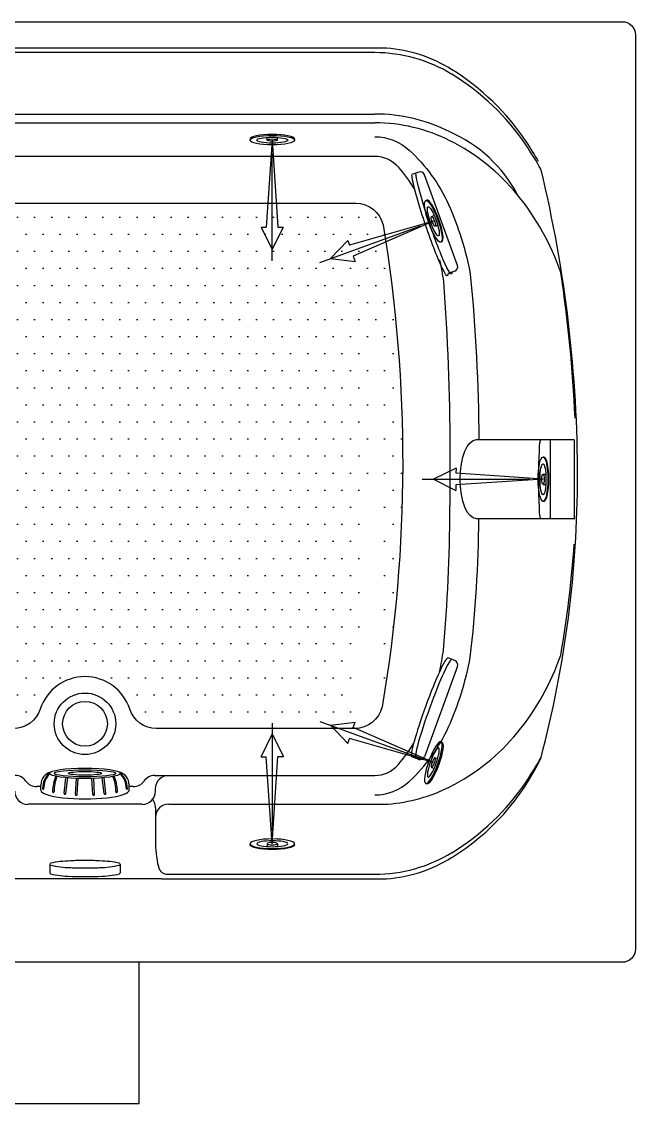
# Model space of a CAD drawing. Header units: millimetres. Extents: x -1247.41 to -1245.91, y 2235.49 to 2236.49.
# Drawn here: x -1246.485 to -1245.915, y 2235.487 to 2236.493 of the extents above; entities that cross this region are included whole.
import ezdxf

# ---------------------------------------------------------------- set-up
doc = ezdxf.new("R2010")
doc.units = ezdxf.units.MM
doc.linetypes.add('CENTER', pattern=[2, 1.25, -0.25, 0.25, -0.25])
for name, color, linetype in [('CONTOR04', 7, 'Continuous'), ('dim1', 1, 'Continuous'), ('jacuzzi', 1, 'Continuous'), ('LCENTR02', 1, 'CENTER'), ('LCOTA02', 1, 'Continuous')]:
    doc.layers.add(name, color=color, linetype=linetype)

# ---------------------------------------------------------------- blocks, each defined once
blk = doc.blocks.new('A$C302A24D9')
at = {"layer": 'jacuzzi'}
for p, q in [((0, 1.23), (0, 1.02)), ((1.81, 1.02), (1.81, 1.61)), ((2.9, 1.02), (2.9, 1.61)), ((4.71, 1.23), (4.71, 1.02))]:
    blk.add_line(p, q, dxfattribs=at)
at = {"layer": 'jacuzzi', "extrusion": (0, 0, -1)}
for centre, major_axis, ratio, start_param, end_param in [((2.36, 1.23), (2.36, 0), 0.431953, 3.141593, 6.283185), ((2.36, 1.02), (2.36, 0), 0.431953, 3.141593, 9.424778), ((2.36, 1.02), (1.65, 0), 0.381644, 3.141593, 9.424778), ((2.36, 1.02), (0.544, 0), 0.461888, 1.570796326794896, 7.853981633974482)]:
    blk.add_ellipse(centre, major_axis=major_axis, ratio=ratio, start_param=start_param, end_param=end_param, dxfattribs=at)
blk = doc.blocks.new('BMG')
at = {"layer": 'LCENTR02'}
blk.add_line((0, -12.84), (0, 1.55), dxfattribs=at)
at = {"layer": 'LCOTA02'}
for p, q in [((0, 0), (-0.59, -9.27)), ((0, 0), (0.64, -9.26)), ((0, -11.64), (-1.2, -9.27)), ((-0.59, -9.27), (-1.2, -9.27)), ((1.18, -9.25), (0, -11.64)), ((1.18, -9.25), (0.64, -9.26))]:
    blk.add_line(p, q, dxfattribs=at)
at = {"layer": 'CONTOR04', "yscale": 0.5}
blk.add_blockref('A$C302A24D9', (-2.36, -0.51), dxfattribs=at)

msp = doc.modelspace()

# ---------------------------------------------------------------- hatches: boundary and pattern name
at = {"layer": 'dim1'}
h = msp.add_hatch(dxfattribs=at)
h.set_pattern_fill('DOTS', color=256, scale=0.01, style=0)
edge = h.paths.add_edge_path()
edge.add_arc((-1246.4929, 2235.8618), 0.0263, 270, 341.8038, ccw=False)
edge.add_line((-1246.4929, 2235.8355), (-1247.1535, 2235.8355))
edge.add_arc((-1247.1535, 2235.8618), 0.0262, 193.3149, 270, ccw=False)
edge.add_arc((-1245.8414, 2236.0825), 1.3568, 170.609, 189.6212, ccw=False)
edge.add_arc((-1247.1544, 2236.298), 0.0263, 90, 167.0042, ccw=False)
edge.add_line((-1247.1544, 2236.3242), (-1246.1746, 2236.3242))
edge.add_arc((-1246.1746, 2236.298), 0.0262, 12.9958, 90, ccw=False)
edge.add_arc((-1247.4877, 2236.0825), 1.3568, -9.6212, 9.391, ccw=False)
edge.add_arc((-1246.1755, 2235.8618), 0.0262, 270, 346.6851, ccw=False)
edge.add_line((-1246.1755, 2235.8355), (-1246.3599, 2235.8355))
edge.add_arc((-1246.3599, 2235.8618), 0.0263, 198.1962, 270, ccw=False)
edge.add_arc((-1246.4264, 2235.8399), 0.0437, 18.1962, 161.8038)

# ---------------------------------------------------------------- linework, layer by layer
at = {"layer": 'jacuzzi'}
for p, q in [((-1246.146, 2236.4685), (-1247.1831, 2236.4685)), ((-1246.1569, 2236.4642), (-1247.1721, 2236.4642)), ((-1247.1721, 2236.407), (-1246.1569, 2236.407)), ((-1246.7992, 2236.3989), (-1246.1569, 2236.3989)), ((-1247.1721, 2236.368), (-1246.1569, 2236.368)), ((-1246.116, 2236.353), (-1246.1224, 2236.3507)), ((-1246.08, 2236.2662), (-1246.1107, 2236.3506)), ((-1246.0824, 2236.2609), (-1246.0889, 2236.2586)), ((-1245.9713, 2236.1041), (-1246.0624, 2236.1041)), ((-1245.9936, 2236.1041), (-1245.9936, 2236.0306)), ((-1245.9714, 2236.1041), (-1245.9714, 2236.0306)), ((-1246.0871, 2236.0954), (-1246.0871, 2236.043)), ((-1246.0871, 2236.0393), (-1246.0871, 2236.043)), ((-1245.9707, 2236.0306), (-1246.0624, 2236.0306)), ((-1246.0824, 2235.8988), (-1246.0889, 2235.9012)), ((-1246.08, 2235.8936), (-1246.1107, 2235.8092)), ((-1246.116, 2235.8067), (-1246.1224, 2235.8091)), ((-1246.4458, 2235.7753), (-1246.4441, 2235.7897)), ((-1246.4442, 2235.7751), (-1246.4425, 2235.7896)), ((-1246.4352, 2235.7743), (-1246.4344, 2235.7891)), ((-1246.4336, 2235.7742), (-1246.4328, 2235.7891)), ((-1246.4192, 2235.7742), (-1246.42, 2235.7891)), ((-1246.4176, 2235.7743), (-1246.4183, 2235.7891)), ((-1246.4085, 2235.7751), (-1246.4103, 2235.7896)), ((-1246.407, 2235.7753), (-1246.4087, 2235.7897)), ((-1246.3615, 2235.7918), (-1246.1569, 2235.7918)), ((-1246.4674, 2235.7815), (-1246.4713, 2235.7815)), ((-1246.4674, 2235.7781), (-1246.4674, 2235.7831)), ((-1246.4674, 2235.7781), (-1246.4674, 2235.7831)), ((-1246.3854, 2235.7781), (-1246.3854, 2235.7831)), ((-1246.3815, 2235.7815), (-1246.3854, 2235.7815)), ((-1246.361, 2235.7795), (-1246.361, 2235.7772)), ((-1246.3621, 2235.7671), (-1246.3634, 2235.7699)), ((-1246.3732, 2235.765), (-1246.4795, 2235.765)), ((-1246.3608, 2235.7616), (-1246.3608, 2235.7314)), ((-1246.3485, 2235.7652), (-1246.1449, 2235.7652)), ((-1246.4591, 2235.7092), (-1246.4591, 2235.7011)), ((-1246.3937, 2235.7092), (-1246.3937, 2235.7011)), ((-1246.3581, 2235.707), (-1246.358, 2235.7064)), ((-1246.1569, 2235.6998), (-1246.3495, 2235.6998)), ((-1246.3551, 2235.6955), (-1247.1831, 2235.6955)), ((-1246.3551, 2235.6955), (-1246.146, 2235.6955)), ((-1246.376, 2235.4868), (-1246.376, 2235.618)), ((-1246.901, 2235.4868), (-1246.376, 2235.4868))]:
    msp.add_line(p, q, dxfattribs=at)
at = {"layer": 'jacuzzi', "color": 3}
msp.add_lwpolyline([(-1245.9145, 2235.6303, -0.414214), (-1245.9268, 2235.618), (-1247.4023, 2235.618, -0.414214), (-1247.4145, 2235.6303), (-1247.4145, 2236.4808, -0.414214), (-1247.4023, 2236.493), (-1245.9268, 2236.493, -0.414214), (-1245.9145, 2236.4808)], format="xyb", close=True, dxfattribs=at)
at = {"layer": 'jacuzzi'}
for points in [[(-1246.1569, 2236.386, -0.188149), (-1246.1248, 2236.3735, -0.101334), (-1246.0883, 2236.3229, -0.059725), (-1246.068, 2236.258, -0.021376), (-1246.06, 2236.1041)], [(-1246.1569, 2236.368, -0.219593), (-1246.1351, 2236.3579, -0.041078), (-1246.1206, 2236.3378)], [(-1246.0966, 2236.2714, -0.016396), (-1246.093, 2236.2512, -0.018885), (-1246.0871, 2236.0954)], [(-1246.0966, 2235.8883, 0.016396), (-1246.093, 2235.9085, 0.022488), (-1246.0871, 2236.0393)], [(-1246.1569, 2235.7737, 0.188149), (-1246.1248, 2235.7863, 0.101334), (-1246.0883, 2235.8369, 0.059725), (-1246.068, 2235.9018, 0.025509), (-1246.06, 2236.0306)], [(-1246.1569, 2235.7918, 0.219593), (-1246.1351, 2235.8018, 0.041078), (-1246.1206, 2235.822)]]:
    msp.add_lwpolyline(points, format="xyb", dxfattribs=at)
msp.add_lwpolyline([(-1246.468, 2235.8536, -0.323974), (-1246.4929, 2235.8355), (-1247.1535, 2235.8355, -0.347675), (-1247.1791, 2235.8557, -0.083147), (-1247.18, 2236.3039, -0.349236), (-1247.1544, 2236.3242), (-1246.1746, 2236.3242, -0.349236), (-1246.1491, 2236.3039, -0.083147), (-1246.15, 2235.8557, -0.347675), (-1246.1755, 2235.8355), (-1246.3599, 2235.8355, -0.323974), (-1246.3848, 2235.8536, 0.72393)], format="xyb", close=True, dxfattribs=at)
for radius in [0.0286, 0.0208]:
    msp.add_circle((-1246.4264, 2235.8399), radius, dxfattribs=at)
for centre, radius, start, end in [((-1246.1569, 2236.3266), 0.1376, 58.5685, 90), ((-1246.1569, 2236.3333), 0.1356, 58.1595, 85.3728), ((-1246.2054, 2236.2553), 0.2275, 33.7034, 58.1595), ((-1246.2027, 2236.2517), 0.2254, 34.1275, 58.5685), ((-1246.1569, 2236.2516), 0.1555, 63.261, 90), ((-1246.1569, 2236.2434), 0.1555, 63.261, 90), ((-1246.14, 2236.2704), 0.1313, 27.9953, 66.1713), ((-1246.1747, 2236.2082), 0.1949, 39.4263, 63.261), ((-1246.2822, 2236.204), 0.3199, 29.7855, 33.7034), ((-1246.2752, 2236.2026), 0.3129, 29.256, 34.1275), ((-1246.1146, 2236.3492), 0.00408, 20, 110), ((-1247.198, 2236.0683), 1.2298, 359.981, 13.4883), ((-1246.2025, 2236.1853), 0.2309, 18.8066, 39.4263), ((-1246.0838, 2236.2648), 0.00408, 290, 20), ((-1247.3026, 2236.062), 1.3335, 2.6738, 8.53), ((-1246.9968, 2236.0704), 1.0285, 345.2444, 0.0158), ((-1246.9692, 2236.0749), 1.0001, 350.1517, 356.1135), ((-1246.0838, 2235.895), 0.00408, 340, 70), ((-1246.2025, 2235.9783), 0.2309, 320.5737, 341.1934), ((-1246.1747, 2235.9554), 0.1949, 296.739, 320.5737), ((-1246.1146, 2235.8106), 0.00408, 250, 340), ((-1246.1998, 2235.9016), 0.2185, 301.5878, 334.7642), ((-1246.2752, 2235.9614), 0.3129, 325.8725, 330.7365), ((-1246.4913, 2235.7795), 0.0123, 35.3694, 90), ((-1246.4551, 2235.783), 0.0123, 105.4909, 179.5), ((-1246.448, 2235.7802), 0.0178, 127.8314, 181.6456), ((-1246.445, 2235.7795), 0.0199, 134.3309, 180.2321), ((-1246.4207, 2235.7766), 0.0359, 156.1373, 179.444), ((-1246.4165, 2235.7766), 0.0387, 158.2863, 179.644), ((-1246.4363, 2235.7766), 0.0387, 0.356, 21.7114), ((-1246.4321, 2235.7766), 0.0359, 0.556, 23.8599), ((-1246.3976, 2235.783), 0.0123, 0.5, 74.4472), ((-1246.4048, 2235.7802), 0.0178, 358.3544, 52.1082), ((-1246.4078, 2235.7795), 0.0199, 359.7679, 45.0739), ((-1246.3615, 2235.7795), 0.0123, 90, 144.6306), ((-1246.3487, 2235.7795), 0.0123, 90, 180), ((-1246.4795, 2235.7772), 0.0123, 180, 270), ((-1246.4713, 2235.7937), 0.0123, 215.3694, 270), ((-1246.4653, 2235.7795), 0.000502, 158.3204, 352.6804), ((-1246.4559, 2235.7767), 0.000723, 160.0987, 10.7386), ((-1246.3969, 2235.7767), 0.000723, 169.2614, 19.9013), ((-1246.3874, 2235.7795), 0.000502, 187.3196, 21.6796), ((-1246.3815, 2235.7937), 0.0123, 270, 324.6306), ((-1246.3732, 2235.7772), 0.0123, 270, 0), ((-1246.1569, 2235.9202), 0.1555, 274.4405, 296.739), ((-1246.2027, 2235.9123), 0.2254, 301.4315, 325.8725), ((-1246.445, 2235.7751), 0.000793, 170.818, 354.7502), ((-1246.4344, 2235.7742), 0.000809, 176.3618, 357.5776), ((-1246.4184, 2235.7742), 0.000809, 182.4224, 3.6382), ((-1246.4078, 2235.7751), 0.000793, 185.2498, 9.182), ((-1246.373, 2235.7616), 0.0123, 0, 26.5021), ((-1246.3485, 2235.7529), 0.0123, 90, 180), ((-1246.2683, 2235.7291), 0.0925, 178.6077, 193.8157), ((-1246.1569, 2235.8375), 0.1376, 270, 301.4315), ((-1246.4582, 2235.7092), 0.000857, 104.1631, 180), ((-1246.4582, 2235.7092), 0.000857, 180, 255.8369), ((-1246.4429, 2235.6486), 0.0634, 95.9674, 104.1631), ((-1246.4429, 2235.7699), 0.0634, 255.8369, 264.0326), ((-1246.4331, 2235.5546), 0.1579, 92.4792, 95.9674), ((-1246.4331, 2235.8638), 0.1579, 264.0326, 267.5208), ((-1246.4264, 2235.4002), 0.3125, 90, 92.4792), ((-1246.4264, 2235.4002), 0.3125, 87.5208, 90), ((-1246.4197, 2235.5546), 0.1579, 84.0326, 87.5208), ((-1246.4197, 2235.8638), 0.1579, 272.4792, 275.9674), ((-1246.4099, 2235.6486), 0.0634, 75.8369, 84.0326), ((-1246.4099, 2235.7699), 0.0634, 275.9674, 284.1631), ((-1246.3946, 2235.7092), 0.000857, 0, 75.8369), ((-1246.3946, 2235.7092), 0.000857, 284.1631, 0), ((-1246.1569, 2235.8307), 0.1356, 274.6272, 301.8405), ((-1246.4582, 2235.7011), 0.000857, 180, 255.8369), ((-1246.4429, 2235.7617), 0.0634, 255.8369, 264.0326), ((-1246.4331, 2235.8557), 0.1579, 264.0326, 267.5208), ((-1246.4264, 2236.0183), 0.3125, 267.5208, 270), ((-1246.4264, 2236.0102), 0.3125, 267.5208, 270), ((-1246.4264, 2236.0183), 0.3125, 270, 272.4792), ((-1246.4264, 2236.0102), 0.3125, 270, 272.4792), ((-1246.4197, 2235.8557), 0.1579, 272.4792, 275.9674), ((-1246.4099, 2235.7617), 0.0634, 275.9674, 284.1631), ((-1246.3946, 2235.7011), 0.000857, 284.1631, 0), ((-1246.3495, 2235.7086), 0.00875, 194.6842, 270)]:
    msp.add_arc(centre, radius, start, end, dxfattribs=at)
at = {"layer": 'jacuzzi', "extrusion": (0, 0, -1)}
for centre, major_axis, ratio, start_param, end_param in [((-1246.1057, 2236.3046), (-0.0163, 0.0479), 0.079053, 2.889448, 6.031041), ((-1246.1019, 2236.306), (-0.0163, 0.0479), 0.079053, 2.889448, 6.031041), ((-1246.0624, 2236.0674), (0, 0.0368), 0.411322, 3.141593, 6.283185), ((-1246.0025, 2236.0674), (0, 0.0368), 0.049428, 3.141593, 6.283185)]:
    msp.add_ellipse(centre, major_axis=major_axis, ratio=ratio, start_param=start_param, end_param=end_param, dxfattribs=at)
at = {"layer": 'jacuzzi'}
for centre, major_axis, ratio, start_param, end_param in [((-1246.1057, 2235.8551), (-0.0168, -0.046), 0.081634, 3.141593, 6.283185), ((-1246.1019, 2235.8538), (-0.0168, -0.046), 0.081634, 3.141593, 6.283185), ((-1246.4264, 2235.7781), (-0.041, 0), 0.198307, -0.002011, 3.145054)]:
    msp.add_ellipse(centre, major_axis=major_axis, ratio=ratio, start_param=start_param, end_param=end_param, dxfattribs=at)
for major_axis, ratio in [((-0.0327, 0), 0.1484), ((-0.0285, 0), 0.114375), ((-0.0154, 0), 0.112344)]:
    msp.add_ellipse((-1246.4264, 2235.7938), major_axis=major_axis, ratio=ratio, dxfattribs=at)

# ---------------------------------------------------------------- block references
at = {"layer": 'jacuzzi', "yscale": 0.008744157023139087, "zscale": 0.008744157023021728}
for p, xscale, rotation in [((-1246.2522, 2236.3828), -0.008744157022985907, 0.0194465556614988), ((-1246.1024, 2236.3073), -0.008744157022985907, 289.9345741058827), ((-1246.0004, 2236.0674), -0.008744157022985907, 270.0194465556615), ((-1246.1024, 2235.8038), 0.008744157022985907, 250.0654258941173), ((-1246.2522, 2235.7283), 0.008744157022985907, 179.9805534443385)]:
    msp.add_blockref('BMG', p, dxfattribs=dict(at, xscale=xscale, rotation=rotation))

doc.saveas('drawing.dxf')
